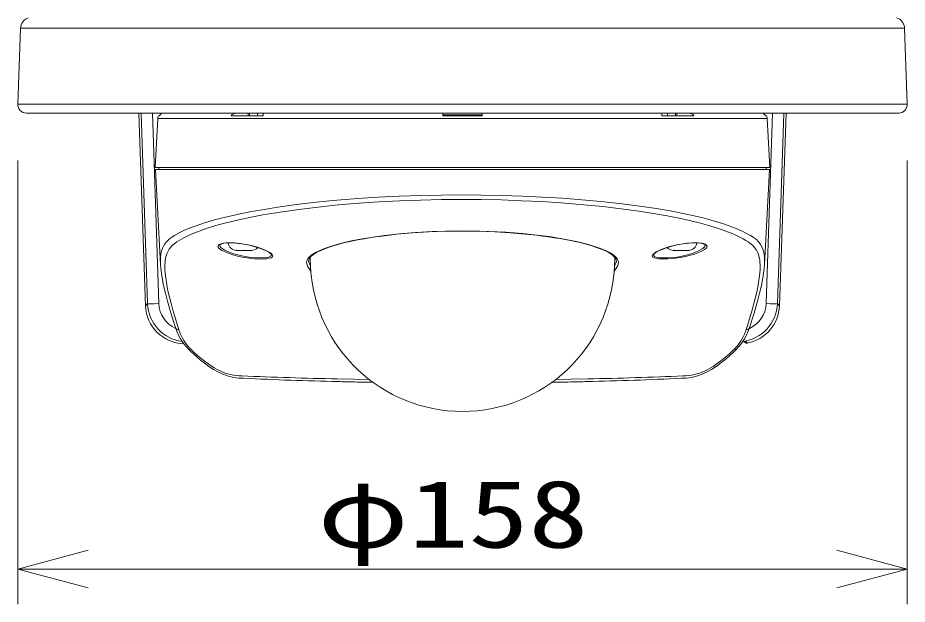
# Model space of a CAD drawing. Units: millimetres on the paper. Extents: x -62 to 65, y -59 to 59.
# Drawn here: x -41.99 to -10.41, y 6.82 to 27.65 of the extents above; entities that cross this region are included whole.
import ezdxf
from ezdxf.enums import TextEntityAlignment as Align

# ---------------------------------------------------------------- set-up
doc = ezdxf.new("R2010")
doc.units = ezdxf.units.MM
for name, color, linetype, lineweight in [('0-2_GAIKEI', 4, 'Continuous', 9), ('0-3_SUNPO', 7, 'Continuous', 9), ('0-4_0', 7, 'Continuous', 9)]:
    doc.layers.add(name, color=color, linetype=linetype, lineweight=lineweight)
doc.styles.add('ＭＳ ゴシック', font='')
doc.styles.get('ＭＳ ゴシック').set_extended_font_data('MS Gothic')

# ---------------------------------------------------------------- blocks, each defined once
blk = doc.blocks.new('_Open30')
at = {"layer": '0-4_0'}
blk.add_line((0, 0), (-1, 0), dxfattribs=at)
blk.add_lwpolyline([(-1, 0.2679), (0, 0), (-1, -0.2679)], dxfattribs=at)

msp = doc.modelspace()

# ---------------------------------------------------------------- linework, layer by layer
at = {"layer": '0-2_GAIKEI', "color": 7}
for p, q in [((-41.896, 27.277), (-41.991, 24.573)), ((-10.507, 27.277), (-10.412, 24.573)), ((-41.691, 24.263), (-10.712, 24.263)), ((-37.693, 24.263), (-37.454, 17.417)), ((-37.022, 24.073), (-37.114, 22.323)), ((-36.996, 24.163), (-36.973, 24.163)), ((-15.407, 24.163), (-15.43, 24.163)), ((-15.381, 24.073), (-15.289, 22.323)), ((-14.71, 24.263), (-14.949, 17.417)), ((-37.114, 22.323), (-15.289, 22.323)), ((-37.101, 22.263), (-15.301, 22.263)), ((-36.924, 18.883), (-37.101, 22.263)), ((-15.479, 18.882), (-15.301, 22.263)), ((-31.593, 18.77), (-31.613, 19.136)), ((-20.809, 18.77), (-20.79, 19.136)), ((-16.197, 16.14), (-16.175, 16.118))]:
    msp.add_line(p, q, dxfattribs=at)
at = {"layer": '0-2_GAIKEI'}
for p, q in [((-10.507, 27.277), (-41.896, 27.277)), ((-41.991, 24.573), (-10.412, 24.573)), ((-37.609, 24.263), (-37.381, 17.493)), ((-37.209, 24.263), (-36.981, 17.493)), ((-37.022, 24.073), (-15.381, 24.073)), ((-34.42, 24.163), (-33.28, 24.163)), ((-33.761, 24.163), (-33.761, 24.263)), ((-33.481, 24.163), (-33.481, 24.263)), ((-33.28, 24.163), (-33.281, 24.263)), ((-26.901, 24.263), (-26.9, 24.163)), ((-25.502, 24.203), (-26.9, 24.203)), ((-26.9, 24.163), (-25.503, 24.163)), ((-25.501, 24.263), (-25.503, 24.163)), ((-19.123, 24.163), (-19.121, 24.263)), ((-19.123, 24.163), (-17.983, 24.163)), ((-18.921, 24.163), (-18.921, 24.263)), ((-18.641, 24.163), (-18.641, 24.263)), ((-15.193, 24.263), (-15.422, 17.493)), ((-14.794, 24.263), (-15.022, 17.493)), ((-36.986, 22.263), (-36.989, 22.323)), ((-36.986, 22.263), (-15.417, 22.263)), ((-15.417, 22.263), (-15.414, 22.323)), ((-34.223, 19.384), (-34.223, 19.387)), ((-34.209, 19.383), (-34.223, 19.384)), ((-34.182, 19.383), (-34.221, 19.383)), ((-34.174, 19.384), (-34.182, 19.384)), ((-34.154, 19.383), (-34.174, 19.384)), ((-33.906, 19.383), (-34.154, 19.383)), ((-34.016, 19.383), (-34.009, 19.384)), ((-33.905, 19.383), (-33.912, 19.384)), ((-33.769, 19.383), (-33.905, 19.383)), ((-33.769, 19.383), (-33.747, 19.384)), ((-33.739, 19.384), (-33.747, 19.384)), ((-33.739, 19.383), (-33.701, 19.383)), ((-33.714, 19.383), (-33.699, 19.384)), ((-33.699, 19.384), (-33.699, 19.387)), ((-18.703, 19.384), (-18.703, 19.387)), ((-18.689, 19.383), (-18.703, 19.384)), ((-18.662, 19.383), (-18.701, 19.383)), ((-18.654, 19.384), (-18.662, 19.384)), ((-18.634, 19.383), (-18.654, 19.384)), ((-18.386, 19.383), (-18.634, 19.383)), ((-18.496, 19.383), (-18.489, 19.384)), ((-18.385, 19.383), (-18.392, 19.384)), ((-18.249, 19.383), (-18.385, 19.383)), ((-18.249, 19.383), (-18.227, 19.384)), ((-18.219, 19.384), (-18.227, 19.384)), ((-18.219, 19.383), (-18.181, 19.383)), ((-18.194, 19.383), (-18.179, 19.384)), ((-18.179, 19.384), (-18.179, 19.387)), ((-31.666, 19.003), (-31.666, 19.011)), ((-20.737, 19.003), (-20.736, 19.011)), ((-37.454, 17.417), (-37.381, 17.493)), ((-14.949, 17.417), (-15.022, 17.493)), ((-16.139, 16.144), (-16.086, 16.091)), ((-30.065, 14.806), (-30.656, 14.819)), ((-29.508, 14.794), (-30.065, 14.806)), ((-22.895, 14.794), (-22.338, 14.806)), ((-22.338, 14.806), (-21.747, 14.819))]:
    msp.add_line(p, q, dxfattribs=at)
for points in [[(-34.42, 24.163), (-34.399, 24.186), (-34.376, 24.206), (-34.323, 24.236), (-34.257, 24.256), (-34.189, 24.263)], [(-17.983, 24.163), (-18.004, 24.186), (-18.027, 24.206), (-18.08, 24.236), (-18.146, 24.256), (-18.214, 24.263)], [(-26.201, 21.356), (-26.957, 21.35), (-27.709, 21.334), (-28.455, 21.308), (-29.193, 21.272), (-29.922, 21.224), (-30.668, 21.164), (-31.398, 21.092)], [(-26.201, 21.193), (-26.947, 21.188), (-27.69, 21.172), (-28.427, 21.145), (-29.156, 21.107), (-29.875, 21.059), (-30.611, 20.997), (-31.33, 20.924)], [(-26.201, 21.356), (-25.524, 21.351), (-24.798, 21.337), (-24.076, 21.313), (-23.361, 21.28), (-22.655, 21.237), (-21.827, 21.172), (-21.171, 21.11), (-20.532, 21.038), (-19.914, 20.958), (-19.319, 20.868), (-18.832, 20.785), (-18.367, 20.694), (-17.974, 20.609), (-17.619, 20.523), (-17.285, 20.432), (-16.937, 20.326), (-16.774, 20.27), (-16.62, 20.214), (-16.427, 20.137), (-16.251, 20.057), (-16.09, 19.976), (-15.98, 19.914)], [(-26.201, 21.193), (-25.533, 21.189), (-24.815, 21.175), (-24.102, 21.15), (-23.396, 21.116), (-22.7, 21.072), (-21.889, 21.006), (-21.219, 20.94), (-20.568, 20.864), (-19.939, 20.779), (-19.423, 20.698), (-18.934, 20.611), (-18.505, 20.526), (-18.097, 20.435), (-17.747, 20.348), (-17.418, 20.257), (-17.074, 20.148), (-16.914, 20.092), (-16.762, 20.035), (-16.573, 19.957), (-16.399, 19.877), (-16.242, 19.795), (-16.136, 19.733)], [(-31.398, 21.092), (-32.092, 21.011), (-32.76, 20.918), (-33.387, 20.817), (-33.689, 20.763), (-33.982, 20.705), (-34.253, 20.648), (-34.515, 20.589), (-34.766, 20.528), (-35.007, 20.464), (-35.363, 20.359), (-35.69, 20.249), (-35.841, 20.191), (-35.984, 20.133), (-36.117, 20.074), (-36.241, 20.014), (-36.423, 19.914)], [(-31.33, 20.924), (-32.013, 20.841), (-32.671, 20.747), (-32.983, 20.697), (-33.287, 20.645), (-33.583, 20.59), (-33.87, 20.532), (-34.137, 20.474), (-34.396, 20.414), (-34.642, 20.352), (-34.879, 20.287), (-35.23, 20.181), (-35.394, 20.126), (-35.551, 20.069), (-35.746, 19.992), (-35.927, 19.913), (-36.091, 19.832), (-36.266, 19.733)], [(-36.924, 18.882), (-36.927, 19.037), (-36.919, 19.181), (-36.899, 19.31), (-36.867, 19.427), (-36.846, 19.481), (-36.822, 19.531), (-36.773, 19.614), (-36.714, 19.688), (-36.645, 19.756), (-36.588, 19.804), (-36.525, 19.849), (-36.423, 19.914)], [(-26.201, 20.076), (-26.689, 20.071), (-27.284, 20.052), (-27.867, 20.019), (-28.433, 19.973), (-28.976, 19.913), (-29.376, 19.858), (-29.756, 19.796), (-30.092, 19.732), (-30.402, 19.663), (-30.661, 19.596), (-30.893, 19.526), (-31.098, 19.454), (-31.272, 19.383), (-31.419, 19.309), (-31.481, 19.273), (-31.537, 19.236), (-31.585, 19.2), (-31.627, 19.163), (-31.662, 19.126), (-31.69, 19.09), (-31.716, 19.044), (-31.732, 18.998), (-31.736, 18.952)], [(-26.201, 20.068), (-26.806, 20.061), (-27.401, 20.039), (-27.978, 20.003), (-28.531, 19.955), (-29.053, 19.894), (-29.382, 19.848), (-29.693, 19.798), (-29.983, 19.745), (-30.251, 19.688), (-30.376, 19.659)], [(-26.201, 20.076), (-25.581, 20.068), (-24.968, 20.045), (-24.663, 20.028), (-24.363, 20.007), (-24.074, 19.982), (-23.552, 19.928)], [(-26.201, 20.068), (-25.625, 20.061), (-25.056, 20.041), (-24.504, 20.009), (-23.973, 19.964), (-23.567, 19.921)], [(-15.479, 18.882), (-15.476, 19.037), (-15.484, 19.181), (-15.504, 19.311), (-15.536, 19.428), (-15.572, 19.515), (-15.616, 19.594), (-15.669, 19.666), (-15.711, 19.712), (-15.757, 19.756), (-15.815, 19.803), (-15.878, 19.849), (-15.98, 19.914)], [(-36.277, 16.565), (-36.428, 17.068), (-36.496, 17.309), (-36.558, 17.542), (-36.646, 17.904), (-36.683, 18.076), (-36.714, 18.243), (-36.747, 18.475), (-36.758, 18.585), (-36.766, 18.691), (-36.768, 18.784), (-36.767, 18.874), (-36.763, 18.959), (-36.754, 19.04), (-36.731, 19.157), (-36.699, 19.264), (-36.656, 19.359), (-36.613, 19.43), (-36.563, 19.495), (-36.506, 19.555), (-36.459, 19.597), (-36.408, 19.638), (-36.34, 19.686), (-36.266, 19.733)], [(-34.883, 19.523), (-34.879, 19.548), (-34.864, 19.571), (-34.837, 19.592), (-34.81, 19.606), (-34.778, 19.618), (-34.696, 19.638), (-34.596, 19.65), (-34.481, 19.655), (-34.387, 19.653), (-34.287, 19.648), (-34.095, 19.628), (-33.897, 19.596), (-33.7, 19.554), (-33.518, 19.505), (-33.352, 19.45), (-33.207, 19.392), (-33.09, 19.335), (-33.039, 19.304), (-32.997, 19.275), (-32.973, 19.253), (-32.955, 19.233)], [(-34.813, 19.583), (-34.784, 19.605), (-34.741, 19.621), (-34.667, 19.637), (-34.563, 19.649), (-34.418, 19.652), (-34.246, 19.643), (-34.034, 19.618), (-33.812, 19.577), (-33.598, 19.525), (-33.409, 19.467), (-33.255, 19.409), (-33.137, 19.355), (-33.06, 19.311), (-32.993, 19.254)], [(-31.666, 19.011), (-31.663, 19.041), (-31.648, 19.083), (-31.628, 19.116), (-31.591, 19.161), (-31.539, 19.208), (-31.462, 19.263), (-31.375, 19.315), (-31.233, 19.385), (-31.062, 19.456), (-30.861, 19.525), (-30.632, 19.593), (-30.376, 19.659)], [(-20.736, 19.011), (-20.74, 19.041), (-20.75, 19.073), (-20.778, 19.12), (-20.823, 19.172), (-20.864, 19.208), (-20.94, 19.263), (-21.035, 19.319), (-21.148, 19.376), (-21.281, 19.432), (-21.438, 19.491), (-21.615, 19.548), (-21.812, 19.605), (-22.026, 19.659)], [(-22.001, 19.663), (-21.742, 19.596), (-21.51, 19.526), (-21.304, 19.454), (-21.13, 19.383), (-20.984, 19.309), (-20.922, 19.273), (-20.866, 19.236), (-20.817, 19.2), (-20.776, 19.163), (-20.741, 19.126), (-20.713, 19.09), (-20.687, 19.044), (-20.671, 18.998), (-20.666, 18.952)], [(-19.448, 19.233), (-19.428, 19.255), (-19.4, 19.278), (-19.325, 19.328), (-19.223, 19.38), (-19.143, 19.415), (-19.054, 19.449), (-18.95, 19.484), (-18.838, 19.518), (-18.641, 19.568), (-18.436, 19.609), (-18.233, 19.637), (-18.059, 19.652), (-17.898, 19.654), (-17.757, 19.645), (-17.697, 19.636), (-17.644, 19.624), (-17.58, 19.6), (-17.556, 19.585), (-17.538, 19.57), (-17.526, 19.553), (-17.52, 19.536), (-17.52, 19.523)], [(-19.41, 19.254), (-19.343, 19.311), (-19.265, 19.355), (-19.148, 19.409), (-18.994, 19.467), (-18.805, 19.525), (-18.591, 19.577), (-18.369, 19.618), (-18.156, 19.643), (-17.984, 19.652), (-17.84, 19.649), (-17.736, 19.637), (-17.662, 19.621), (-17.619, 19.605), (-17.59, 19.583)], [(-16.126, 16.565), (-15.975, 17.068), (-15.907, 17.309), (-15.844, 17.542), (-15.757, 17.903), (-15.72, 18.076), (-15.689, 18.243), (-15.656, 18.476), (-15.644, 18.586), (-15.637, 18.691), (-15.635, 18.871), (-15.64, 18.956), (-15.649, 19.037), (-15.661, 19.111), (-15.678, 19.181), (-15.695, 19.239), (-15.716, 19.294), (-15.74, 19.346), (-15.767, 19.395), (-15.797, 19.441), (-15.831, 19.484), (-15.907, 19.565), (-15.995, 19.638), (-16.063, 19.686), (-16.136, 19.733)], [(-34.874, 19.493), (-34.855, 19.466), (-34.827, 19.439), (-34.79, 19.411), (-34.744, 19.383), (-34.631, 19.327), (-34.488, 19.271), (-34.324, 19.218), (-34.142, 19.171), (-33.949, 19.131), (-33.765, 19.103), (-33.584, 19.085), (-33.412, 19.077), (-33.258, 19.08), (-33.15, 19.089), (-33.061, 19.104), (-32.995, 19.125), (-32.964, 19.141), (-32.945, 19.16)], [(-34.809, 19.53), (-34.792, 19.503), (-34.765, 19.475), (-34.734, 19.45), (-34.696, 19.424), (-34.639, 19.391), (-34.572, 19.358), (-34.455, 19.31), (-34.322, 19.263), (-34.176, 19.221), (-34.041, 19.188), (-33.901, 19.161), (-33.728, 19.135), (-33.559, 19.12), (-33.401, 19.114), (-33.261, 19.119), (-33.162, 19.129), (-33.083, 19.146), (-33.026, 19.167), (-33.004, 19.182), (-32.99, 19.198)], [(-34.174, 19.384), (-34.23, 19.388), (-34.237, 19.387), (-34.238, 19.387), (-34.238, 19.387), (-34.238, 19.387)], [(-33.683, 19.387), (-33.683, 19.387), (-33.684, 19.387), (-33.684, 19.387), (-33.691, 19.388), (-33.747, 19.384)], [(-19.458, 19.16), (-19.442, 19.144), (-19.419, 19.13), (-19.387, 19.117), (-19.349, 19.106), (-19.25, 19.089), (-19.172, 19.081), (-19.084, 19.078), (-18.887, 19.081), (-18.764, 19.09), (-18.638, 19.103), (-18.456, 19.131), (-18.278, 19.167), (-18.11, 19.209), (-18.004, 19.241), (-17.906, 19.274), (-17.788, 19.32), (-17.688, 19.367), (-17.608, 19.414), (-17.559, 19.454), (-17.541, 19.474), (-17.529, 19.493)], [(-19.413, 19.198), (-19.4, 19.184), (-19.382, 19.171), (-19.328, 19.148), (-19.252, 19.131), (-19.186, 19.122), (-19.11, 19.117), (-19.019, 19.114), (-18.921, 19.116), (-18.753, 19.127), (-18.577, 19.149), (-18.401, 19.18), (-18.218, 19.223), (-18.048, 19.274), (-17.898, 19.329), (-17.773, 19.387), (-17.689, 19.436), (-17.655, 19.46), (-17.628, 19.484), (-17.608, 19.507), (-17.594, 19.53)], [(-18.654, 19.384), (-18.71, 19.388), (-18.717, 19.387), (-18.718, 19.387), (-18.718, 19.387), (-18.718, 19.387)], [(-18.163, 19.387), (-18.163, 19.387), (-18.164, 19.387), (-18.164, 19.387), (-18.171, 19.388), (-18.227, 19.384)], [(-31.586, 18.65), (-31.644, 18.732), (-31.689, 18.804), (-31.719, 18.868), (-31.732, 18.911), (-31.736, 18.952)], [(-31.596, 18.826), (-31.626, 18.878), (-31.648, 18.925), (-31.661, 18.965), (-31.666, 19.003)], [(-20.817, 18.65), (-20.763, 18.726), (-20.72, 18.793), (-20.69, 18.851), (-20.673, 18.903), (-20.666, 18.952)], [(-20.806, 18.826), (-20.777, 18.878), (-20.755, 18.925), (-20.744, 18.957), (-20.737, 19.003)], [(-35.851, 15.876), (-35.942, 15.973), (-36.024, 16.075), (-36.097, 16.18), (-36.16, 16.287), (-36.226, 16.426), (-36.277, 16.565)], [(-16.552, 15.876), (-16.461, 15.973), (-16.379, 16.075), (-16.306, 16.18), (-16.243, 16.287), (-16.177, 16.426), (-16.126, 16.565)], [(-34.035, 14.928), (-34.136, 14.932), (-34.236, 14.94), (-34.334, 14.953), (-34.431, 14.971), (-34.529, 14.996), (-34.626, 15.027), (-34.758, 15.079), (-34.887, 15.141), (-35.013, 15.21), (-35.107, 15.268), (-35.198, 15.328), (-35.375, 15.456), (-35.494, 15.552), (-35.609, 15.65), (-35.733, 15.762), (-35.851, 15.876)], [(-18.368, 14.928), (-18.267, 14.932), (-18.167, 14.94), (-18.069, 14.953), (-17.972, 14.971), (-17.84, 15.006), (-17.71, 15.052), (-17.581, 15.108), (-17.493, 15.153), (-17.406, 15.201), (-17.304, 15.262), (-17.205, 15.328), (-17.029, 15.456), (-16.861, 15.592), (-16.701, 15.734), (-16.552, 15.876)]]:
    msp.add_lwpolyline(points, dxfattribs=at)
at = {"layer": '0-2_GAIKEI', "color": 7}
for points in [[(-36.396, 16.643), (-36.544, 17.122), (-36.675, 17.578), (-36.75, 17.864), (-36.815, 18.142), (-36.867, 18.405), (-36.904, 18.652), (-36.916, 18.769), (-36.924, 18.882)], [(-16.006, 16.643), (-15.859, 17.122), (-15.728, 17.578), (-15.653, 17.864), (-15.588, 18.142), (-15.536, 18.405), (-15.499, 18.652), (-15.487, 18.769), (-15.479, 18.882)], [(-35.916, 15.861), (-36.029, 15.984), (-36.129, 16.112), (-36.215, 16.244), (-36.288, 16.376), (-36.349, 16.51), (-36.396, 16.643)], [(-16.487, 15.861), (-16.374, 15.984), (-16.274, 16.112), (-16.188, 16.244), (-16.114, 16.376), (-16.054, 16.51), (-16.006, 16.643)], [(-16.139, 16.144), (-16.139, 16.144), (-16.14, 16.144), (-16.143, 16.144), (-16.168, 16.143), (-16.251, 16.136), (-16.259, 16.135)], [(-33.973, 14.839), (-34.146, 14.85), (-34.235, 14.859), (-34.326, 14.873), (-34.417, 14.892), (-34.509, 14.916), (-34.6, 14.946), (-34.69, 14.98), (-34.78, 15.018), (-34.868, 15.061), (-35.039, 15.155), (-35.203, 15.26), (-35.36, 15.372), (-35.509, 15.49), (-35.651, 15.611), (-35.852, 15.798), (-35.916, 15.861)], [(-18.43, 14.839), (-18.257, 14.85), (-18.167, 14.859), (-18.077, 14.873), (-17.986, 14.892), (-17.894, 14.916), (-17.803, 14.946), (-17.712, 14.98), (-17.623, 15.018), (-17.535, 15.061), (-17.364, 15.155), (-17.2, 15.26), (-17.043, 15.372), (-16.894, 15.49), (-16.751, 15.611), (-16.551, 15.798), (-16.487, 15.861)]]:
    msp.add_lwpolyline(points, dxfattribs=at)
for centre, radius, start, end in [((-41.496, 27.263), 0.4, 106.4505, 178), ((-10.906, 27.263), 0.4, 2, 73.5495), ((-41.691, 24.563), 0.3, 178, 270), ((-10.712, 24.563), 0.3, 270, 2), ((-36.823, 24.063), 0.2, 150, 177), ((-36.799, 24.062), 0.201, 90, 149.8694), ((-15.603, 24.062), 0.201, 30.1306, 90), ((-15.58, 24.063), 0.2, 3, 30), ((-26.201, 19.063), 5.4, 183.1074, 356.8935), ((-36.056, 17.465), 1.399, 181.9881, 268.4404), ((-16.347, 17.465), 1.399, 280.7458, 358.0131), ((-16.105, 16.189), 0.1, 225.1863, 280.7495), ((-26.779, 173.148), 158.472, 267.39803, 268.61114), ((-26.338, 189.294), 174.624, 268.59501, 268.78773), ((-25.902, 211.643), 196.977, 268.79835, 268.9886), ((-26.149, 193.41), 178.741, 271.00148, 271.21118), ((-26.066, 189.326), 174.656, 271.21229, 271.40497), ((-25.624, 173.142), 158.466, 271.38883, 272.60198)]:
    msp.add_arc(centre, radius, start, end, dxfattribs=at)
at = {"layer": '0-2_GAIKEI'}
for centre, radius, start, end in [((-31.895, 24.511), 1.936, 187.34, 190.3417), ((-20.505, 24.51), 1.933, 349.6536, 352.6539), ((-34.757, 19.562), 0.0604, 159.9372, 182.2099), ((-34.221, 19.683), 0.3, 186.1564, 270), ((-18.181, 19.683), 0.3, 270, 353.8436), ((-17.646, 19.562), 0.0604, 357.7901, 20.0629), ((-34.808, 19.529), 0.0757, 184.8884, 208.8262), ((-34.739, 19.564), 0.0776, 183.0964, 206.1557), ((-34.224, 19.421), 0.0375, 248.1692, 272.2791), ((-33.961, 19.089), 0.298, 80.6485, 99.3804), ((-33.701, 19.683), 0.3, 270, 319.5712), ((-33.697, 19.421), 0.0369, 267.9138, 292.4278), ((-18.701, 19.683), 0.3, 220.4288, 270), ((-18.704, 19.421), 0.0375, 248.1692, 272.2791), ((-18.441, 19.089), 0.298, 80.6485, 99.3804), ((-18.177, 19.421), 0.0369, 267.9138, 292.4278), ((-17.663, 19.564), 0.0776, 333.8443, 356.9035), ((-17.595, 19.529), 0.0757, 331.1737, 355.1116), ((-33.029, 19.224), 0.047, 24.1307, 39.5744), ((-33.031, 19.224), 0.0492, 327.4791, 22.916), ((-19.371, 19.224), 0.0492, 157.0837, 212.5208), ((-19.374, 19.224), 0.047, 140.4253, 155.8694), ((-35.983, 17.54), 1.399, 181.9268, 262.9264), ((-35.983, 17.525), 0.998, 181.8644, 246.2599), ((-16.42, 17.54), 1.399, 277.0722, 358.0732), ((-16.419, 17.525), 0.998, 293.7385, 358.1356), ((-27.273, 172.251), 157.469, 267.53891, 268.76879), ((-25.13, 172.246), 157.464, 271.23119, 272.4611)]:
    msp.add_arc(centre, radius, start, end, dxfattribs=at)
for centre, major_axis, ratio, start_param, end_param in [((-25.23, 19.141), (-4.519, 0.179), 0.200286, 3.93259, 4.343705), ((-25.246, 19.131), (-4.576, 0.178), 0.201926, 3.932115, 4.341191), ((-34.337, 19.475), (-1.4, 0.298), 0.174916, 3.067808, 3.344461), ((-18.056, 19.477), (-1.41, -0.3), 0.174301, 6.081039, 6.356723), ((-36.981, 17.507), (0.4, 0.013), 0.03488, 3.176499, 4.711213), ((-15.422, 17.507), (0.4, -0.013), 0.03488, 4.713565, 6.248279), ((-36.206, 16.702), (-0.191, -0.06), 0.652378, 6.283185, 7.277588), ((-16.197, 16.702), (-0.191, 0.06), 0.652378, 2.14719, 3.141593), ((-35.774, 16.002), (0.141, 0.141), 0.250939, 3.141655, 3.912903), ((-16.628, 16.002), (-0.141, 0.141), 0.25094, 2.370282, 3.141531)]:
    msp.add_ellipse(centre, major_axis=major_axis, ratio=ratio, start_param=start_param, end_param=end_param, dxfattribs=at)
at = {"layer": '0-3_SUNPO'}
for p, q in [((-41.991, 22.573), (-41.991, 6.815)), ((-10.412, 22.573), (-10.412, 6.815)), ((-39.491, 8.065), (-12.912, 8.065))]:
    msp.add_line(p, q, dxfattribs=at)

# ---------------------------------------------------------------- block references
at = {"layer": '0-3_SUNPO', "xscale": 2.5, "yscale": 2.5, "rotation": 180}
msp.add_blockref('_Open30', (-41.991, 8.065), dxfattribs=at)
at = {"layer": '0-3_SUNPO', "xscale": 2.5, "yscale": 2.5}
msp.add_blockref('_Open30', (-10.412, 8.065), dxfattribs=at)

# ---------------------------------------------------------------- texts
at = {"layer": '0-3_SUNPO', "style": 'ＭＳ ゴシック', "width": 1.3}
msp.add_text('φ158', height=2.405, dxfattribs=at).set_placement((-31.344, 8.102), align=Align.BOTTOM_LEFT)

doc.saveas('drawing.dxf')
